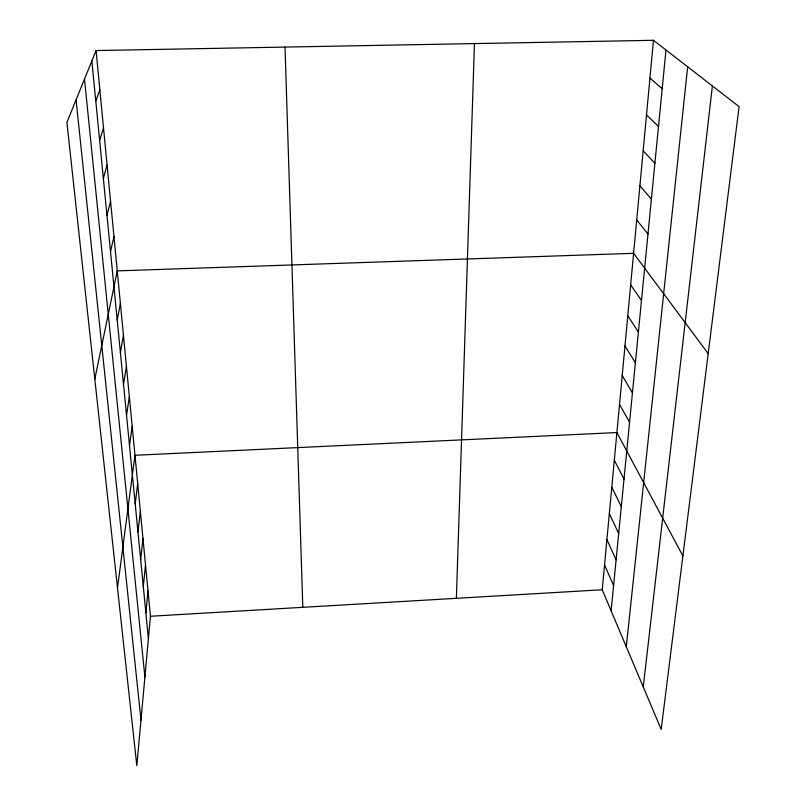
<?xml version="1.0" encoding="UTF-8"?>
<svg xmlns="http://www.w3.org/2000/svg" width="806" height="806" viewBox="0 0 806 806"><rect width="100%" height="100%" fill="white"/><g stroke="black" fill="none" stroke-linecap="round" stroke-linejoin="round"><path stroke-width="1.21" d="M456.377 598.314L474.452 43.595M96.085 50.556L150.45 616.258L136.819 765.7L66.908 122.381L96.085 50.556L653.465 40.3L739.092 106.634L661.182 729.43L602.233 589.76L653.465 40.3M145.876 612.903L148.002 590.858M611.119 610.827L665.978 49.992M143.297 586.546L145.513 564.915M626.292 646.785L687.659 66.787M140.657 559.596L142.964 538.408M643.259 686.964L712.383 85.94M137.957 532.041L140.365 511.306M135.207 503.851L137.705 483.61M117.495 587.876L134.975 455.279L616.892 432.56L682.884 555.938M129.484 445.476L132.194 426.303M126.532 415.251L129.343 396.663M123.499 384.291L126.431 366.317M120.396 352.585L123.449 335.256M117.213 320.103L120.386 303.459M94.806 379.132L117.263 270.887L633.607 253.316L708.202 353.602M110.513 251.613L113.958 236.48M106.976 215.494L110.563 201.208M103.349 178.418L107.087 165.008M99.622 140.325L103.521 127.862M95.793 101.193L99.853 89.718M150.45 616.258L602.233 589.76M649.938 78.071L662.189 88.751M646.513 114.895L658.492 126.502M643.158 150.793L654.895 163.275M639.893 185.813L651.389 199.122M636.71 219.978L647.974 234.062M630.655 284.911L641.485 300.437M627.773 315.791L638.392 331.961M624.962 345.976L635.39 362.75M622.212 375.475L632.438 392.844M619.522 404.33L629.567 422.253M614.313 460.176L624.005 479.117M611.794 487.197L621.315 506.611M609.326 513.654L618.686 533.512M606.908 539.557L616.106 559.838M604.54 564.915L613.588 585.599M76.066 99.843L140.979 720.101M84.499 79.089L144.899 677.07M91.854 60.974L148.405 638.695M285.012 47.08L302.804 607.321"/></g></svg>
